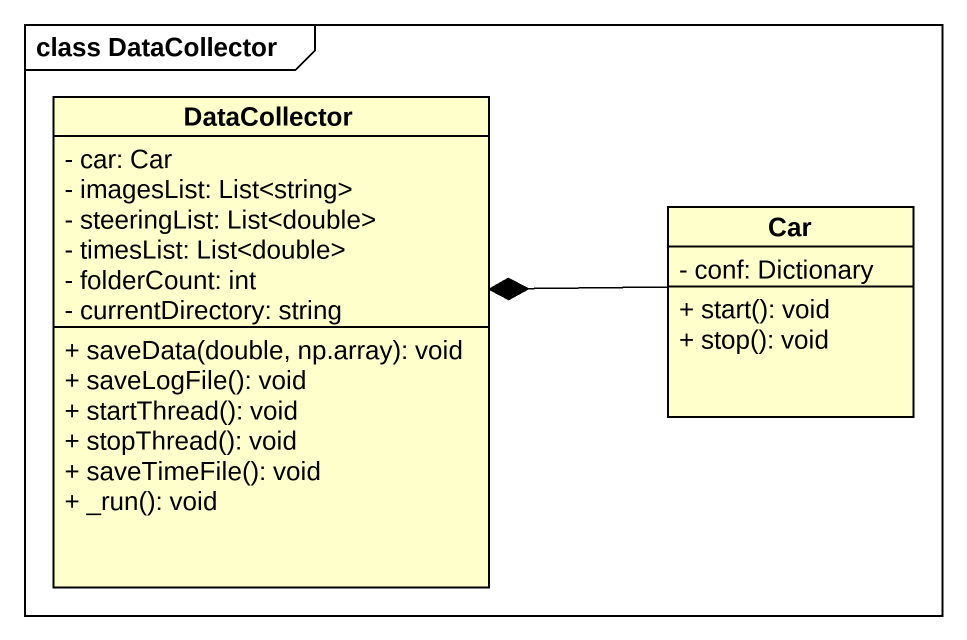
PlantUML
@startuml
mainframe class DataCollector
hide circle
hide empty members
skinparam classAttributeIconSize 0
class DataCollector {
  - car: Car
  - imagesList: List<string>
  - steeringList: List<double>
  - timesList: List<double>
  - folderCount: int
  - currentDirectory: string
  + saveData(double, np.array): void
  + saveLogFile(): void
  + startThread(): void
  + stopThread(): void
  + saveTimeFile(): void
  + _run(): void
}
class Car {
  - conf: Dictionary
  + start(): void
  + stop(): void
}
Car -left-* DataCollector
@enduml
